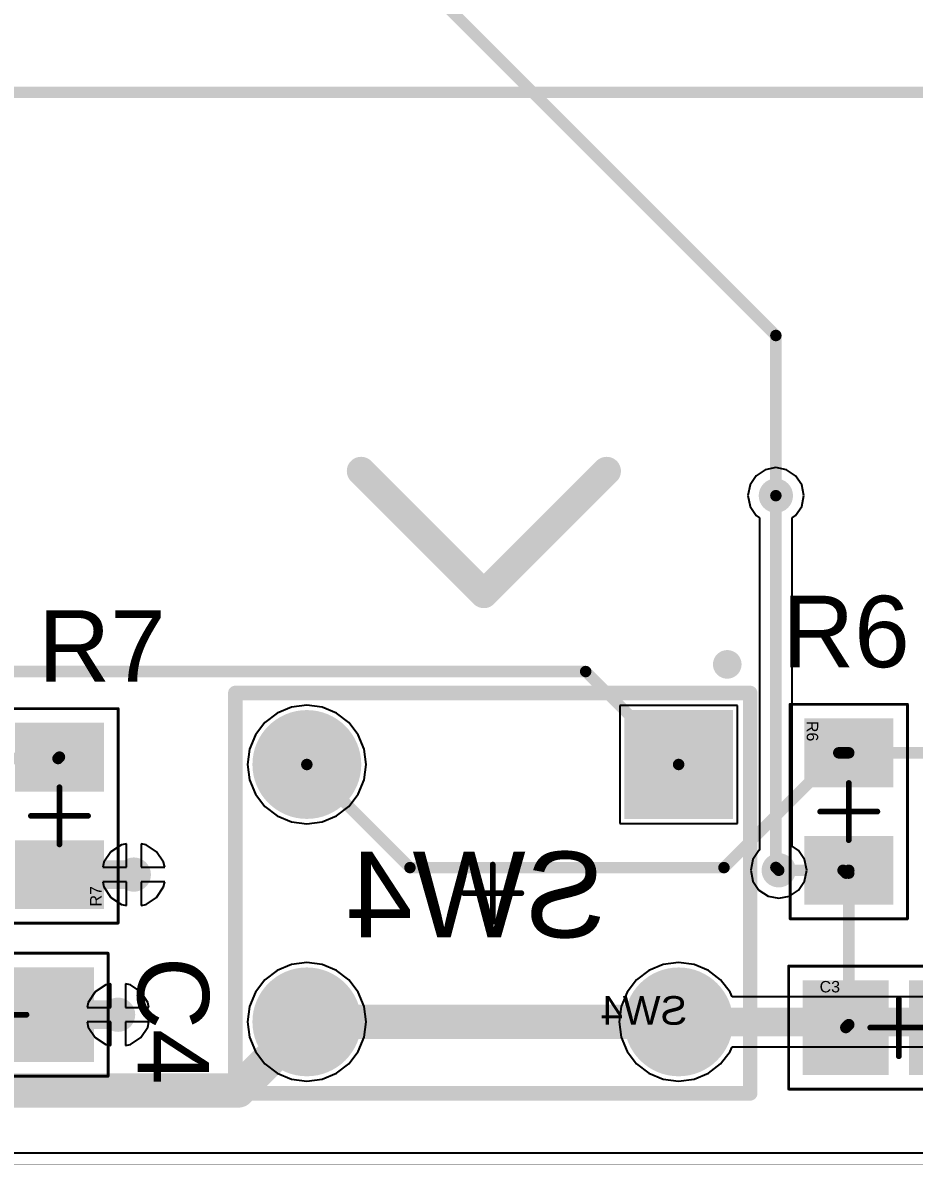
# Model space of a CAD drawing. Header units: inches. Extents: x 0 to 7.57, y 0 to 3.51.
# Drawn here: x 2.432 to 3.046, y 0.01 to 0.796 of the extents above; entities that cross this region are included whole.
import ezdxf

# ---------------------------------------------------------------- set-up
doc = ezdxf.new("R2010")
doc.units = ezdxf.units.IN
doc.header["$MEASUREMENT"] = 0
for name, color, linetype in [('Bottom Courtyard', 56, 'Continuous'), ('Bottom Overlay', 54, 'Continuous'), ('Bottom Solder', 6, 'Continuous'), ('Keep-Out Layer', 6, 'Continuous'), ('L1', 1, 'Continuous'), ('L2', 5, 'Continuous'), ('Multi-Layer', 9, 'Continuous'), ('Pad Holes', 156, 'Continuous'), ('Top Courtyard', 56, 'Continuous'), ('Top Overlay', 2, 'Continuous'), ('Top Paste', 8, 'Continuous'), ('Top Solder', 216, 'Continuous'), ('Via Holes', 16, 'Continuous')]:
    doc.layers.add(name, color=color, linetype=linetype)
doc.styles.add('Arial', font='', dxfattribs={"height": 0.2})
doc.styles.get('Arial').set_extended_font_data('Arial')

# ---------------------------------------------------------------- blocks, each defined once
blk = doc.blocks.new('RES_SM0805_YAGEORC_N_8')
at = {"layer": 'L1'}
for points in [[(-0.06012, -0.02657), (-0.06012, 0.02657), (-0.02075, 0.02657), (-0.02075, -0.02657)], [(0.02075, -0.02657), (0.02075, 0.02657), (0.06012, 0.02657), (0.06012, -0.02657)]]:
    blk.add_hatch(color=1, dxfattribs=at).paths.add_polyline_path(points)
at = {"layer": 'Top Paste'}
for points in [[(-0.06012, -0.02657), (-0.06012, 0.02657), (-0.02075, 0.02657), (-0.02075, -0.02657)], [(0.02075, -0.02657), (0.02075, 0.02657), (0.06012, 0.02657), (0.06012, -0.02657)]]:
    blk.add_hatch(color=8, dxfattribs=at).paths.add_polyline_path(points)
at = {"layer": 'Top Solder'}
for points in [[(-0.06412, -0.03057), (-0.06412, 0.03057), (-0.01675, 0.03057), (-0.01675, -0.03057)], [(0.01675, -0.03057), (0.01675, 0.03057), (0.06412, 0.03057), (0.06412, -0.03057)]]:
    blk.add_hatch(color=216, dxfattribs=at).paths.add_polyline_path(points)
at = {"layer": 'Top Courtyard'}
for points in [[(-0.07382, -0.04035, 0.00197, 0.00197, 0), (-0.07382, 0.04035, 0.00197, 0.00197, 0)], [(0.07382, 0.04035, 0.00197, 0.00197, 0), (-0.07382, 0.04035, 0.00197, 0.00197, 0)], [(0.07382, -0.04035, 0.00197, 0.00197, 0), (0.07382, 0.04035, 0.00197, 0.00197, 0)], [(0, -0.01969, 0.00394, 0.00394, 0), (0, 0.01969, 0.00394, 0.00394, 0)], [(0.01969, 0, 0.00394, 0.00394, 0), (-0.01969, 0, 0.00394, 0.00394, 0)], [(0.07382, -0.04035, 0.00197, 0.00197, 0), (-0.07382, -0.04035, 0.00197, 0.00197, 0)]]:
    blk.add_lwpolyline(points, format="xyseb", dxfattribs=at)
for points in [[(-0.07431, 0.04035, 0.000984, 0.000984, 1), (-0.07333, 0.04035, 0.000984, 0.000984, 1)], [(-0.07431, 0.04035, 0.000984, 0.000984, 1), (-0.07333, 0.04035, 0.000984, 0.000984, 1)], [(0.07333, 0.04035, 0.000984, 0.000984, 1), (0.07431, 0.04035, 0.000984, 0.000984, 1)], [(0.07333, 0.04035, 0.000984, 0.000984, 1), (0.07431, 0.04035, 0.000984, 0.000984, 1)], [(-0.00098, 0.01969, 0.00197, 0.00197, 1), (0.00098, 0.01969, 0.00197, 0.00197, 1)], [(-0.02067, 0, 0.00197, 0.00197, 1), (-0.0187, 0, 0.00197, 0.00197, 1)], [(0.0187, 0, 0.00197, 0.00197, 1), (0.02067, 0, 0.00197, 0.00197, 1)], [(-0.00098, -0.01969, 0.00197, 0.00197, 1), (0.00098, -0.01969, 0.00197, 0.00197, 1)], [(-0.07431, -0.04035, 0.000984, 0.000984, 1), (-0.07333, -0.04035, 0.000984, 0.000984, 1)], [(-0.07431, -0.04035, 0.000984, 0.000984, 1), (-0.07333, -0.04035, 0.000984, 0.000984, 1)], [(0.07333, -0.04035, 0.000984, 0.000984, 1), (0.07431, -0.04035, 0.000984, 0.000984, 1)], [(0.07333, -0.04035, 0.000984, 0.000984, 1), (0.07431, -0.04035, 0.000984, 0.000984, 1)]]:
    blk.add_lwpolyline(points, format="xyseb", close=True, dxfattribs=at)
at = {"layer": 'Top Overlay'}
for points in [[(-0.07382, -0.04035, 0.00197, 0.00197, 0), (-0.07382, 0.04035, 0.00197, 0.00197, 0)], [(0.07382, 0.04035, 0.00197, 0.00197, 0), (-0.07382, 0.04035, 0.00197, 0.00197, 0)], [(0.07382, -0.04035, 0.00197, 0.00197, 0), (0.07382, 0.04035, 0.00197, 0.00197, 0)], [(0.07382, -0.04035, 0.00197, 0.00197, 0), (-0.07382, -0.04035, 0.00197, 0.00197, 0)]]:
    blk.add_lwpolyline(points, format="xyseb", dxfattribs=at)
for points in [[(-0.07431, 0.04035, 0.000984, 0.000984, 1), (-0.07333, 0.04035, 0.000984, 0.000984, 1)], [(-0.07431, 0.04035, 0.000984, 0.000984, 1), (-0.07333, 0.04035, 0.000984, 0.000984, 1)], [(0.07333, 0.04035, 0.000984, 0.000984, 1), (0.07431, 0.04035, 0.000984, 0.000984, 1)], [(0.07333, 0.04035, 0.000984, 0.000984, 1), (0.07431, 0.04035, 0.000984, 0.000984, 1)], [(-0.07431, -0.04035, 0.000984, 0.000984, 1), (-0.07333, -0.04035, 0.000984, 0.000984, 1)], [(-0.07431, -0.04035, 0.000984, 0.000984, 1), (-0.07333, -0.04035, 0.000984, 0.000984, 1)], [(0.07333, -0.04035, 0.000984, 0.000984, 1), (0.07431, -0.04035, 0.000984, 0.000984, 1)], [(0.07333, -0.04035, 0.000984, 0.000984, 1), (0.07431, -0.04035, 0.000984, 0.000984, 1)]]:
    blk.add_lwpolyline(points, format="xyseb", close=True, dxfattribs=at)
at = {"layer": 'Top Courtyard', "style": 'Arial'}
blk.add_text('R6', height=0.007874, dxfattribs=at).set_placement((-0.0624, -0.02894))
blk = doc.blocks.new('TC_1102_B_A_B_B_17')
at = {"layer": 'Bottom Solder'}
h = blk.add_hatch(color=6, dxfattribs=at)
edge = h.paths.add_edge_path()
edge.add_arc((-0.12795, 0.08858), 0.03746, 0, 360)
h = blk.add_hatch(color=6, dxfattribs=at)
edge = h.paths.add_edge_path()
edge.add_arc((0.12795, 0.08858), 0.03746, 0, 360)
blk.add_hatch(color=6, dxfattribs=at).paths.add_polyline_path([(-0.16542, -0.05112), (-0.09049, -0.05112), (-0.09049, -0.12605), (-0.16542, -0.12605)])
h = blk.add_hatch(color=6, dxfattribs=at)
edge = h.paths.add_edge_path()
edge.add_arc((0.12795, -0.08858), 0.03746, 0, 360)
at = {"layer": 'L1'}
h = blk.add_hatch(color=1, dxfattribs=at)
edge = h.paths.add_edge_path()
edge.add_arc((-0.12795, 0.08858), 0.03346, 0, 360)
h = blk.add_hatch(color=1, dxfattribs=at)
edge = h.paths.add_edge_path()
edge.add_arc((0.12795, 0.08858), 0.03346, 0, 360)
blk.add_hatch(color=1, dxfattribs=at).paths.add_polyline_path([(-0.16142, -0.05512), (-0.09449, -0.05512), (-0.09449, -0.12205), (-0.16142, -0.12205)])
h = blk.add_hatch(color=1, dxfattribs=at)
edge = h.paths.add_edge_path()
edge.add_arc((0.12795, -0.08858), 0.03346, 0, 360)
at = {"layer": 'L2'}
h = blk.add_hatch(color=5, dxfattribs=at)
edge = h.paths.add_edge_path()
edge.add_arc((-0.12795, 0.08858), 0.03346, 0, 360)
h = blk.add_hatch(color=5, dxfattribs=at)
edge = h.paths.add_edge_path()
edge.add_arc((0.12795, 0.08858), 0.03346, 0, 360)
blk.add_hatch(color=5, dxfattribs=at).paths.add_polyline_path([(-0.16142, -0.05512), (-0.09449, -0.05512), (-0.09449, -0.12205), (-0.16142, -0.12205)])
h = blk.add_hatch(color=5, dxfattribs=at)
edge = h.paths.add_edge_path()
edge.add_arc((0.12795, -0.08858), 0.03346, 0, 360)
at = {"layer": 'Multi-Layer'}
h = blk.add_hatch(color=9, dxfattribs=at)
edge = h.paths.add_edge_path()
edge.add_arc((-0.12795, 0.08858), 0.03346, 0, 360)
h = blk.add_hatch(color=9, dxfattribs=at)
edge = h.paths.add_edge_path()
edge.add_arc((0.12795, 0.08858), 0.03346, 0, 360)
blk.add_hatch(color=9, dxfattribs=at).paths.add_polyline_path([(-0.16142, -0.05512), (-0.09449, -0.05512), (-0.09449, -0.12205), (-0.16142, -0.12205)])
h = blk.add_hatch(color=9, dxfattribs=at)
edge = h.paths.add_edge_path()
edge.add_arc((0.12795, -0.08858), 0.03346, 0, 360)
at = {"layer": 'Pad Holes'}
h = blk.add_hatch(color=7, dxfattribs=at)
edge = h.paths.add_edge_path()
edge.add_arc((-0.12795, 0.08858), 0.01969, 0, 360)
h = blk.add_hatch(color=7, dxfattribs=at)
edge = h.paths.add_edge_path()
edge.add_arc((0.12795, 0.08858), 0.01969, 0, 360)
h = blk.add_hatch(color=7, dxfattribs=at)
edge = h.paths.add_edge_path()
edge.add_arc((-0.12795, -0.08858), 0.01969, 0, 360)
h = blk.add_hatch(color=7, dxfattribs=at)
edge = h.paths.add_edge_path()
edge.add_arc((0.12795, -0.08858), 0.01969, 0, 360)
at = {"layer": 'Top Solder'}
h = blk.add_hatch(color=216, dxfattribs=at)
edge = h.paths.add_edge_path()
edge.add_arc((-0.12795, 0.08858), 0.03746, 0, 360)
h = blk.add_hatch(color=216, dxfattribs=at)
edge = h.paths.add_edge_path()
edge.add_arc((0.12795, 0.08858), 0.03746, 0, 360)
blk.add_hatch(color=216, dxfattribs=at).paths.add_polyline_path([(-0.16542, -0.05112), (-0.09049, -0.05112), (-0.09049, -0.12605), (-0.16542, -0.12605)])
h = blk.add_hatch(color=216, dxfattribs=at)
edge = h.paths.add_edge_path()
edge.add_arc((0.12795, -0.08858), 0.03746, 0, 360)
at = {"layer": 'Bottom Courtyard'}
for points in [[(-0.17717, 0.1378, 0.01, 0.01, 0), (-0.17717, -0.1378, 0.01, 0.01, 0)], [(0.17717, 0.1378, 0.01, 0.01, 0), (-0.17717, 0.1378, 0.01, 0.01, 0)], [(0.17717, 0.1378, 0.01, 0.01, 0), (0.17717, -0.1378, 0.01, 0.01, 0)], [(0, 0.01969, 0.00394, 0.00394, 0), (0, -0.01969, 0.00394, 0.00394, 0)], [(0.01969, 0, 0.00394, 0.00394, 0), (-0.01969, 0, 0.00394, 0.00394, 0)], [(0.17717, -0.1378, 0.01, 0.01, 0), (-0.17717, -0.1378, 0.01, 0.01, 0)]]:
    blk.add_lwpolyline(points, format="xyseb", dxfattribs=at)
for points in [[(-0.17967, 0.1378, 0.005, 0.005, 1), (-0.17467, 0.1378, 0.005, 0.005, 1)], [(-0.17967, 0.1378, 0.005, 0.005, 1), (-0.17467, 0.1378, 0.005, 0.005, 1)], [(0.17467, 0.1378, 0.005, 0.005, 1), (0.17967, 0.1378, 0.005, 0.005, 1)], [(0.17467, 0.1378, 0.005, 0.005, 1), (0.17967, 0.1378, 0.005, 0.005, 1)], [(-0.00098, 0.01969, 0.00197, 0.00197, 1), (0.00098, 0.01969, 0.00197, 0.00197, 1)], [(-0.02067, 0, 0.00197, 0.00197, 1), (-0.0187, 0, 0.00197, 0.00197, 1)], [(0.0187, 0, 0.00197, 0.00197, 1), (0.02067, 0, 0.00197, 0.00197, 1)], [(-0.00098, -0.01969, 0.00197, 0.00197, 1), (0.00098, -0.01969, 0.00197, 0.00197, 1)], [(-0.17967, -0.1378, 0.005, 0.005, 1), (-0.17467, -0.1378, 0.005, 0.005, 1)], [(-0.17967, -0.1378, 0.005, 0.005, 1), (-0.17467, -0.1378, 0.005, 0.005, 1)], [(0.17467, -0.1378, 0.005, 0.005, 1), (0.17967, -0.1378, 0.005, 0.005, 1)], [(0.17467, -0.1378, 0.005, 0.005, 1), (0.17967, -0.1378, 0.005, 0.005, 1)]]:
    blk.add_lwpolyline(points, format="xyseb", close=True, dxfattribs=at)
at = {"layer": 'Bottom Overlay'}
for points in [[(0.17717, 0.1378, 0.01, 0.01, 0), (-0.17717, 0.1378, 0.01, 0.01, 0)], [(-0.17717, 0.1378, 0.01, 0.01, 0), (-0.17717, -0.1378, 0.01, 0.01, 0)], [(0.17717, 0.1378, 0.01, 0.01, 0), (0.17717, -0.1378, 0.01, 0.01, 0)], [(0.17717, -0.1378, 0.01, 0.01, 0), (-0.17717, -0.1378, 0.01, 0.01, 0)]]:
    blk.add_lwpolyline(points, format="xyseb", dxfattribs=at)
for points in [[(-0.17967, 0.1378, 0.005, 0.005, 1), (-0.17467, 0.1378, 0.005, 0.005, 1)], [(-0.17967, 0.1378, 0.005, 0.005, 1), (-0.17467, 0.1378, 0.005, 0.005, 1)], [(0.17467, 0.1378, 0.005, 0.005, 1), (0.17967, 0.1378, 0.005, 0.005, 1)], [(0.17467, 0.1378, 0.005, 0.005, 1), (0.17967, 0.1378, 0.005, 0.005, 1)], [(-0.17967, -0.1378, 0.005, 0.005, 1), (-0.17467, -0.1378, 0.005, 0.005, 1)], [(-0.17967, -0.1378, 0.005, 0.005, 1), (-0.17467, -0.1378, 0.005, 0.005, 1)], [(0.17467, -0.1378, 0.005, 0.005, 1), (0.17967, -0.1378, 0.005, 0.005, 1)], [(0.17467, -0.1378, 0.005, 0.005, 1), (0.17967, -0.1378, 0.005, 0.005, 1)], [(-0.1565, -0.15748, 0.00984, 0.00984, 1), (-0.16634, -0.15748, 0.00984, 0.00984, 1)], [(-0.1688, -0.15748, 0.00492, 0.00492, 1), (-0.16388, -0.15748, 0.00492, 0.00492, 1)], [(-0.15896, -0.15748, 0.00492, 0.00492, 1), (-0.15404, -0.15748, 0.00492, 0.00492, 1)]]:
    blk.add_lwpolyline(points, format="xyseb", close=True, dxfattribs=at)
at = {"layer": 'Bottom Courtyard', "style": 'Arial', "text_generation_flag": 2}
blk.add_text('SW4', height=0.019685, rotation=180, dxfattribs=at).set_placement((-0.13386, 0.09055))
blk = doc.blocks.new('RES_SM0805_YAGEORC_N_35')
at = {"layer": 'L1'}
for points in [[(-0.06012, -0.02657), (-0.06012, 0.02657), (-0.02075, 0.02657), (-0.02075, -0.02657)], [(0.02075, -0.02657), (0.02075, 0.02657), (0.06012, 0.02657), (0.06012, -0.02657)]]:
    blk.add_hatch(color=1, dxfattribs=at).paths.add_polyline_path(points)
at = {"layer": 'Top Paste'}
for points in [[(-0.06012, -0.02657), (-0.06012, 0.02657), (-0.02075, 0.02657), (-0.02075, -0.02657)], [(0.02075, -0.02657), (0.02075, 0.02657), (0.06012, 0.02657), (0.06012, -0.02657)]]:
    blk.add_hatch(color=8, dxfattribs=at).paths.add_polyline_path(points)
at = {"layer": 'Top Solder'}
for points in [[(-0.06412, -0.03057), (-0.06412, 0.03057), (-0.01675, 0.03057), (-0.01675, -0.03057)], [(0.01675, -0.03057), (0.01675, 0.03057), (0.06412, 0.03057), (0.06412, -0.03057)]]:
    blk.add_hatch(color=216, dxfattribs=at).paths.add_polyline_path(points)
at = {"layer": 'Top Courtyard'}
for points in [[(-0.07382, 0.04035, 0.00197, 0.00197, 0), (-0.07382, -0.04035, 0.00197, 0.00197, 0)], [(-0.07382, 0.04035, 0.00197, 0.00197, 0), (0.07382, 0.04035, 0.00197, 0.00197, 0)], [(0.07382, 0.04035, 0.00197, 0.00197, 0), (0.07382, -0.04035, 0.00197, 0.00197, 0)], [(0, 0.01969, 0.00394, 0.00394, 0), (0, -0.01969, 0.00394, 0.00394, 0)], [(-0.01969, 0, 0.00394, 0.00394, 0), (0.01969, 0, 0.00394, 0.00394, 0)], [(-0.07382, -0.04035, 0.00197, 0.00197, 0), (0.07382, -0.04035, 0.00197, 0.00197, 0)]]:
    blk.add_lwpolyline(points, format="xyseb", dxfattribs=at)
for points in [[(-0.07431, 0.04035, 0.000984, 0.000984, 1), (-0.07333, 0.04035, 0.000984, 0.000984, 1)], [(-0.07431, 0.04035, 0.000984, 0.000984, 1), (-0.07333, 0.04035, 0.000984, 0.000984, 1)], [(0.07333, 0.04035, 0.000984, 0.000984, 1), (0.07431, 0.04035, 0.000984, 0.000984, 1)], [(0.07333, 0.04035, 0.000984, 0.000984, 1), (0.07431, 0.04035, 0.000984, 0.000984, 1)], [(-0.00098, 0.01969, 0.00197, 0.00197, 1), (0.00098, 0.01969, 0.00197, 0.00197, 1)], [(-0.02067, 0, 0.00197, 0.00197, 1), (-0.0187, 0, 0.00197, 0.00197, 1)], [(0.0187, 0, 0.00197, 0.00197, 1), (0.02067, 0, 0.00197, 0.00197, 1)], [(-0.00098, -0.01969, 0.00197, 0.00197, 1), (0.00098, -0.01969, 0.00197, 0.00197, 1)], [(-0.07431, -0.04035, 0.000984, 0.000984, 1), (-0.07333, -0.04035, 0.000984, 0.000984, 1)], [(-0.07431, -0.04035, 0.000984, 0.000984, 1), (-0.07333, -0.04035, 0.000984, 0.000984, 1)], [(0.07333, -0.04035, 0.000984, 0.000984, 1), (0.07431, -0.04035, 0.000984, 0.000984, 1)], [(0.07333, -0.04035, 0.000984, 0.000984, 1), (0.07431, -0.04035, 0.000984, 0.000984, 1)]]:
    blk.add_lwpolyline(points, format="xyseb", close=True, dxfattribs=at)
at = {"layer": 'Top Overlay'}
for points in [[(-0.07382, 0.04035, 0.00197, 0.00197, 0), (-0.07382, -0.04035, 0.00197, 0.00197, 0)], [(-0.07382, 0.04035, 0.00197, 0.00197, 0), (0.07382, 0.04035, 0.00197, 0.00197, 0)], [(0.07382, 0.04035, 0.00197, 0.00197, 0), (0.07382, -0.04035, 0.00197, 0.00197, 0)], [(-0.07382, -0.04035, 0.00197, 0.00197, 0), (0.07382, -0.04035, 0.00197, 0.00197, 0)]]:
    blk.add_lwpolyline(points, format="xyseb", dxfattribs=at)
for points in [[(-0.07431, 0.04035, 0.000984, 0.000984, 1), (-0.07333, 0.04035, 0.000984, 0.000984, 1)], [(-0.07431, 0.04035, 0.000984, 0.000984, 1), (-0.07333, 0.04035, 0.000984, 0.000984, 1)], [(0.07333, 0.04035, 0.000984, 0.000984, 1), (0.07431, 0.04035, 0.000984, 0.000984, 1)], [(0.07333, 0.04035, 0.000984, 0.000984, 1), (0.07431, 0.04035, 0.000984, 0.000984, 1)], [(-0.07431, -0.04035, 0.000984, 0.000984, 1), (-0.07333, -0.04035, 0.000984, 0.000984, 1)], [(-0.07431, -0.04035, 0.000984, 0.000984, 1), (-0.07333, -0.04035, 0.000984, 0.000984, 1)], [(0.07333, -0.04035, 0.000984, 0.000984, 1), (0.07431, -0.04035, 0.000984, 0.000984, 1)], [(0.07333, -0.04035, 0.000984, 0.000984, 1), (0.07431, -0.04035, 0.000984, 0.000984, 1)]]:
    blk.add_lwpolyline(points, format="xyseb", close=True, dxfattribs=at)
at = {"layer": 'Top Courtyard', "style": 'Arial'}
blk.add_text('R7', height=0.007874, dxfattribs=at).set_placement((-0.0624, -0.02894))
blk = doc.blocks.new('FMC_160LCD_V2_B_46')
at = {"layer": 'Bottom Courtyard'}
blk.add_lwpolyline([(1.29921, 0.90551, 0.00787, 0.00787, 0), (-1.29921, 0.90551, 0.00787, 0.00787, 0)], format="xyseb", dxfattribs=at)
blk = doc.blocks.new('CAP_SM0805_YAGEOCC2_N_69')
at = {"layer": 'L1'}
for points in [[(-0.06209, -0.02854), (-0.06209, 0.02854), (-0.01091, 0.02854), (-0.01091, -0.02854)], [(0.01091, -0.02854), (0.01091, 0.02854), (0.06209, 0.02854), (0.06209, -0.02854)]]:
    blk.add_hatch(color=1, dxfattribs=at).paths.add_polyline_path(points)
at = {"layer": 'Top Paste'}
for points in [[(-0.06209, -0.02854), (-0.06209, 0.02854), (-0.01091, 0.02854), (-0.01091, -0.02854)], [(0.01091, -0.02854), (0.01091, 0.02854), (0.06209, 0.02854), (0.06209, -0.02854)]]:
    blk.add_hatch(color=8, dxfattribs=at).paths.add_polyline_path(points)
at = {"layer": 'Top Solder'}
for points in [[(-0.06609, -0.03254), (-0.06609, 0.03254), (-0.00691, 0.03254), (-0.00691, -0.03254)], [(0.00691, -0.03254), (0.00691, 0.03254), (0.06609, 0.03254), (0.06609, -0.03254)]]:
    blk.add_hatch(color=216, dxfattribs=at).paths.add_polyline_path(points)
at = {"layer": 'Top Courtyard'}
for points in [[(-0.07579, 0.04232, 0.00197, 0.00197, 0), (0.07579, 0.04232, 0.00197, 0.00197, 0)], [(-0.07579, -0.04232, 0.00197, 0.00197, 0), (-0.07579, 0.04232, 0.00197, 0.00197, 0)], [(0.07579, -0.04232, 0.00197, 0.00197, 0), (0.07579, 0.04232, 0.00197, 0.00197, 0)], [(0, -0.01969, 0.00394, 0.00394, 0), (0, 0.01969, 0.00394, 0.00394, 0)], [(-0.01969, 0, 0.00394, 0.00394, 0), (0.01969, 0, 0.00394, 0.00394, 0)], [(-0.07579, -0.04232, 0.00197, 0.00197, 0), (0.07579, -0.04232, 0.00197, 0.00197, 0)]]:
    blk.add_lwpolyline(points, format="xyseb", dxfattribs=at)
for points in [[(-0.07628, 0.04232, 0.000984, 0.000984, 1), (-0.0753, 0.04232, 0.000984, 0.000984, 1)], [(-0.07628, 0.04232, 0.000984, 0.000984, 1), (-0.0753, 0.04232, 0.000984, 0.000984, 1)], [(0.0753, 0.04232, 0.000984, 0.000984, 1), (0.07628, 0.04232, 0.000984, 0.000984, 1)], [(0.0753, 0.04232, 0.000984, 0.000984, 1), (0.07628, 0.04232, 0.000984, 0.000984, 1)], [(-0.00098, 0.01969, 0.00197, 0.00197, 1), (0.00098, 0.01969, 0.00197, 0.00197, 1)], [(-0.02067, 0, 0.00197, 0.00197, 1), (-0.0187, 0, 0.00197, 0.00197, 1)], [(0.0187, 0, 0.00197, 0.00197, 1), (0.02067, 0, 0.00197, 0.00197, 1)], [(-0.00098, -0.01969, 0.00197, 0.00197, 1), (0.00098, -0.01969, 0.00197, 0.00197, 1)], [(-0.07628, -0.04232, 0.000984, 0.000984, 1), (-0.0753, -0.04232, 0.000984, 0.000984, 1)], [(-0.07628, -0.04232, 0.000984, 0.000984, 1), (-0.0753, -0.04232, 0.000984, 0.000984, 1)], [(0.0753, -0.04232, 0.000984, 0.000984, 1), (0.07628, -0.04232, 0.000984, 0.000984, 1)], [(0.0753, -0.04232, 0.000984, 0.000984, 1), (0.07628, -0.04232, 0.000984, 0.000984, 1)]]:
    blk.add_lwpolyline(points, format="xyseb", close=True, dxfattribs=at)
at = {"layer": 'Top Overlay'}
for points in [[(-0.07579, -0.04232, 0.00197, 0.00197, 0), (-0.07579, 0.04232, 0.00197, 0.00197, 0)], [(-0.07579, 0.04232, 0.00197, 0.00197, 0), (0.07579, 0.04232, 0.00197, 0.00197, 0)], [(0.07579, -0.04232, 0.00197, 0.00197, 0), (0.07579, 0.04232, 0.00197, 0.00197, 0)], [(-0.07579, -0.04232, 0.00197, 0.00197, 0), (0.07579, -0.04232, 0.00197, 0.00197, 0)]]:
    blk.add_lwpolyline(points, format="xyseb", dxfattribs=at)
for points in [[(-0.07628, 0.04232, 0.000984, 0.000984, 1), (-0.0753, 0.04232, 0.000984, 0.000984, 1)], [(-0.07628, 0.04232, 0.000984, 0.000984, 1), (-0.0753, 0.04232, 0.000984, 0.000984, 1)], [(0.0753, 0.04232, 0.000984, 0.000984, 1), (0.07628, 0.04232, 0.000984, 0.000984, 1)], [(0.0753, 0.04232, 0.000984, 0.000984, 1), (0.07628, 0.04232, 0.000984, 0.000984, 1)], [(-0.07628, -0.04232, 0.000984, 0.000984, 1), (-0.0753, -0.04232, 0.000984, 0.000984, 1)], [(-0.07628, -0.04232, 0.000984, 0.000984, 1), (-0.0753, -0.04232, 0.000984, 0.000984, 1)], [(0.0753, -0.04232, 0.000984, 0.000984, 1), (0.07628, -0.04232, 0.000984, 0.000984, 1)], [(0.0753, -0.04232, 0.000984, 0.000984, 1), (0.07628, -0.04232, 0.000984, 0.000984, 1)]]:
    blk.add_lwpolyline(points, format="xyseb", close=True, dxfattribs=at)
at = {"layer": 'Top Courtyard', "style": 'Arial'}
blk.add_text('C4', height=0.007874, dxfattribs=at).set_placement((-0.05453, 0.02421))
blk = doc.blocks.new('CAP_SM0805_YAGEOCC2_N_70')
at = {"layer": 'L1'}
for points in [[(-0.06209, -0.02854), (-0.06209, 0.02854), (-0.01091, 0.02854), (-0.01091, -0.02854)], [(0.01091, -0.02854), (0.01091, 0.02854), (0.06209, 0.02854), (0.06209, -0.02854)]]:
    blk.add_hatch(color=1, dxfattribs=at).paths.add_polyline_path(points)
at = {"layer": 'Top Paste'}
for points in [[(-0.06209, -0.02854), (-0.06209, 0.02854), (-0.01091, 0.02854), (-0.01091, -0.02854)], [(0.01091, -0.02854), (0.01091, 0.02854), (0.06209, 0.02854), (0.06209, -0.02854)]]:
    blk.add_hatch(color=8, dxfattribs=at).paths.add_polyline_path(points)
at = {"layer": 'Top Solder'}
for points in [[(-0.06609, -0.03254), (-0.06609, 0.03254), (-0.00691, 0.03254), (-0.00691, -0.03254)], [(0.00691, -0.03254), (0.00691, 0.03254), (0.06609, 0.03254), (0.06609, -0.03254)]]:
    blk.add_hatch(color=216, dxfattribs=at).paths.add_polyline_path(points)
at = {"layer": 'Top Courtyard'}
for points in [[(-0.07579, 0.04232, 0.00197, 0.00197, 0), (0.07579, 0.04232, 0.00197, 0.00197, 0)], [(-0.07579, -0.04232, 0.00197, 0.00197, 0), (-0.07579, 0.04232, 0.00197, 0.00197, 0)], [(0.07579, -0.04232, 0.00197, 0.00197, 0), (0.07579, 0.04232, 0.00197, 0.00197, 0)], [(0, -0.01969, 0.00394, 0.00394, 0), (0, 0.01969, 0.00394, 0.00394, 0)], [(-0.01969, 0, 0.00394, 0.00394, 0), (0.01969, 0, 0.00394, 0.00394, 0)], [(-0.07579, -0.04232, 0.00197, 0.00197, 0), (0.07579, -0.04232, 0.00197, 0.00197, 0)]]:
    blk.add_lwpolyline(points, format="xyseb", dxfattribs=at)
for points in [[(-0.07628, 0.04232, 0.000984, 0.000984, 1), (-0.0753, 0.04232, 0.000984, 0.000984, 1)], [(-0.07628, 0.04232, 0.000984, 0.000984, 1), (-0.0753, 0.04232, 0.000984, 0.000984, 1)], [(0.0753, 0.04232, 0.000984, 0.000984, 1), (0.07628, 0.04232, 0.000984, 0.000984, 1)], [(0.0753, 0.04232, 0.000984, 0.000984, 1), (0.07628, 0.04232, 0.000984, 0.000984, 1)], [(-0.00098, 0.01969, 0.00197, 0.00197, 1), (0.00098, 0.01969, 0.00197, 0.00197, 1)], [(-0.02067, 0, 0.00197, 0.00197, 1), (-0.0187, 0, 0.00197, 0.00197, 1)], [(0.0187, 0, 0.00197, 0.00197, 1), (0.02067, 0, 0.00197, 0.00197, 1)], [(-0.00098, -0.01969, 0.00197, 0.00197, 1), (0.00098, -0.01969, 0.00197, 0.00197, 1)], [(-0.07628, -0.04232, 0.000984, 0.000984, 1), (-0.0753, -0.04232, 0.000984, 0.000984, 1)], [(-0.07628, -0.04232, 0.000984, 0.000984, 1), (-0.0753, -0.04232, 0.000984, 0.000984, 1)], [(0.0753, -0.04232, 0.000984, 0.000984, 1), (0.07628, -0.04232, 0.000984, 0.000984, 1)], [(0.0753, -0.04232, 0.000984, 0.000984, 1), (0.07628, -0.04232, 0.000984, 0.000984, 1)]]:
    blk.add_lwpolyline(points, format="xyseb", close=True, dxfattribs=at)
at = {"layer": 'Top Overlay'}
for points in [[(-0.07579, -0.04232, 0.00197, 0.00197, 0), (-0.07579, 0.04232, 0.00197, 0.00197, 0)], [(-0.07579, 0.04232, 0.00197, 0.00197, 0), (0.07579, 0.04232, 0.00197, 0.00197, 0)], [(0.07579, -0.04232, 0.00197, 0.00197, 0), (0.07579, 0.04232, 0.00197, 0.00197, 0)], [(-0.07579, -0.04232, 0.00197, 0.00197, 0), (0.07579, -0.04232, 0.00197, 0.00197, 0)]]:
    blk.add_lwpolyline(points, format="xyseb", dxfattribs=at)
for points in [[(-0.07628, 0.04232, 0.000984, 0.000984, 1), (-0.0753, 0.04232, 0.000984, 0.000984, 1)], [(-0.07628, 0.04232, 0.000984, 0.000984, 1), (-0.0753, 0.04232, 0.000984, 0.000984, 1)], [(0.0753, 0.04232, 0.000984, 0.000984, 1), (0.07628, 0.04232, 0.000984, 0.000984, 1)], [(0.0753, 0.04232, 0.000984, 0.000984, 1), (0.07628, 0.04232, 0.000984, 0.000984, 1)], [(-0.07628, -0.04232, 0.000984, 0.000984, 1), (-0.0753, -0.04232, 0.000984, 0.000984, 1)], [(-0.07628, -0.04232, 0.000984, 0.000984, 1), (-0.0753, -0.04232, 0.000984, 0.000984, 1)], [(0.0753, -0.04232, 0.000984, 0.000984, 1), (0.07628, -0.04232, 0.000984, 0.000984, 1)], [(0.0753, -0.04232, 0.000984, 0.000984, 1), (0.07628, -0.04232, 0.000984, 0.000984, 1)]]:
    blk.add_lwpolyline(points, format="xyseb", close=True, dxfattribs=at)
at = {"layer": 'Top Courtyard', "style": 'Arial'}
blk.add_text('C3', height=0.007874, dxfattribs=at).set_placement((-0.05453, 0.02421))

msp = doc.modelspace()

# ---------------------------------------------------------------- hatches: boundary and pattern name
at = {"layer": 'Bottom Solder'}
h = msp.add_hatch(color=6, dxfattribs=at)
edge = h.paths.add_edge_path()
edge.add_arc((2.95079, 0.47047), 0.00991, 0, 360)
h = msp.add_hatch(color=6, dxfattribs=at)
edge = h.paths.add_edge_path()
edge.add_arc((2.95276, 0.2126), 0.00991, 0, 360)
h = msp.add_hatch(color=6, dxfattribs=at)
edge = h.paths.add_edge_path()
edge.add_arc((2.50886, 0.20965), 0.00991, 0, 360)
h = msp.add_hatch(color=6, dxfattribs=at)
edge = h.paths.add_edge_path()
edge.add_arc((2.49803, 0.11319), 0.00991, 0, 360)
at = {"layer": 'L1'}
h = msp.add_hatch(color=1, dxfattribs=at)
edge = h.paths.add_edge_path()
edge.add_arc((2.95079, 0.47047), 0.01181, 0, 360)
h = msp.add_hatch(color=1, dxfattribs=at)
edge = h.paths.add_edge_path()
edge.add_arc((2.50886, 0.20965), 0.01181, 0, 360)
h = msp.add_hatch(color=1, dxfattribs=at)
edge = h.paths.add_edge_path()
edge.add_arc((2.95276, 0.2126), 0.01181, 0, 360)
h = msp.add_hatch(color=1, dxfattribs=at)
edge = h.paths.add_edge_path()
edge.add_arc((2.49803, 0.11319), 0.01181, 0, 360)
at = {"layer": 'L2'}
h = msp.add_hatch(color=5, dxfattribs=at)
edge = h.paths.add_edge_path()
edge.add_arc((2.95079, 0.47047), 0.01181, 0, 360)
h = msp.add_hatch(color=5, dxfattribs=at)
edge = h.paths.add_edge_path()
edge.add_arc((2.50886, 0.20965), 0.01181, 0, 360)
h = msp.add_hatch(color=5, dxfattribs=at)
edge = h.paths.add_edge_path()
edge.add_arc((2.95276, 0.2126), 0.01181, 0, 360)
h = msp.add_hatch(color=5, dxfattribs=at)
edge = h.paths.add_edge_path()
edge.add_arc((2.49803, 0.11319), 0.01181, 0, 360)
at = {"layer": 'Top Solder'}
h = msp.add_hatch(color=216, dxfattribs=at)
edge = h.paths.add_edge_path()
edge.add_arc((2.95079, 0.47047), 0.00991, 0, 360)
h = msp.add_hatch(color=216, dxfattribs=at)
edge = h.paths.add_edge_path()
edge.add_arc((2.95276, 0.2126), 0.00991, 0, 360)
h = msp.add_hatch(color=216, dxfattribs=at)
edge = h.paths.add_edge_path()
edge.add_arc((2.50886, 0.20965), 0.00991, 0, 360)
h = msp.add_hatch(color=216, dxfattribs=at)
edge = h.paths.add_edge_path()
edge.add_arc((2.49803, 0.11319), 0.00991, 0, 360)
at = {"layer": 'Via Holes'}
h = msp.add_hatch(color=7, dxfattribs=at)
edge = h.paths.add_edge_path()
edge.add_arc((2.95079, 0.47047), 0.00591, 0, 360)
h = msp.add_hatch(color=7, dxfattribs=at)
edge = h.paths.add_edge_path()
edge.add_arc((2.50886, 0.20965), 0.00591, 0, 360)
h = msp.add_hatch(color=7, dxfattribs=at)
edge = h.paths.add_edge_path()
edge.add_arc((2.95276, 0.2126), 0.00591, 0, 360)
h = msp.add_hatch(color=7, dxfattribs=at)
edge = h.paths.add_edge_path()
edge.add_arc((2.49803, 0.11319), 0.00591, 0, 360)

# ---------------------------------------------------------------- linework, layer by layer
at = {"layer": 'Bottom Overlay'}
for points in [[(2.66531, 0.48737, 0.01969, 0.01969, 0), (2.74981, 0.40287, 0.01969, 0.01969, 0)], [(2.74981, 0.40287, 0.01969, 0.01969, 0), (2.83431, 0.48737, 0.01969, 0.01969, 0)]]:
    msp.add_lwpolyline(points, format="xyseb", dxfattribs=at)
for points in [[(2.66039, 0.48737, 0.00984, 0.00984, 1), (2.67023, 0.48737, 0.00984, 0.00984, 1)], [(2.82939, 0.48737, 0.00984, 0.00984, 1), (2.83923, 0.48737, 0.00984, 0.00984, 1)], [(2.74489, 0.40287, 0.00984, 0.00984, 1), (2.75473, 0.40287, 0.00984, 0.00984, 1)], [(2.74489, 0.40287, 0.00984, 0.00984, 1), (2.75473, 0.40287, 0.00984, 0.00984, 1)]]:
    msp.add_lwpolyline(points, format="xyseb", close=True, dxfattribs=at)
at = {"layer": 'Keep-Out Layer'}
msp.add_lwpolyline([(0.47835, 0.00984, 0.000394, 0.000394, 0), (3.31693, 0.00984, 0.000394, 0.000394, 0)], format="xyseb", dxfattribs=at)
at = {"layer": 'L1'}
for points in [[(2.6685, 0.863, 0.00787, 0.00787, 0), (2.95079, 0.58071, 0.00787, 0.00787, 0)], [(2.95079, 0.47047, 0.00787, 0.00787, 0), (2.95079, 0.58071, 0.00787, 0.00787, 0)], [(0.30217, 0.34941, 0.00787, 0.00787, 0), (2.81988, 0.34941, 0.00787, 0.00787, 0)], [(2.81988, 0.34941, 0.00787, 0.00787, 0), (2.88386, 0.28543, 0.00787, 0.00787, 0)], [(2.37106, 0.28953, 0.00787, 0.00787, 0), (2.45669, 0.28953, 0.00787, 0.00787, 0)], [(2.45669, 0.28953, 0.00787, 0.00787, 0), (2.45768, 0.29051, 0.00787, 0.00787, 0)], [(2.91507, 0.21444, 0.00787, 0.00787, 0), (2.99409, 0.29346, 0.00787, 0.00787, 0)], [(2.99409, 0.29346, 0.00787, 0.00787, 0), (3.00098, 0.29346, 0.00787, 0.00787, 0)], [(3.00098, 0.29346, 0.00787, 0.00787, 0), (3.10531, 0.29346, 0.00787, 0.00787, 0)], [(2.62795, 0.28543, 0.00787, 0.00787, 0), (2.69894, 0.21444, 0.00787, 0.00787, 0)], [(2.45768, 0.20965, 0.01969, 0.01969, 0), (2.50886, 0.20965, 0.01969, 0.01969, 0)], [(2.69894, 0.21444, 0.00787, 0.00787, 0), (2.91507, 0.21444, 0.00787, 0.00787, 0)], [(2.95276, 0.2126, 0.00787, 0.00787, 0), (2.99705, 0.2126, 0.00787, 0.00787, 0)], [(2.99705, 0.2126, 0.00787, 0.00787, 0), (2.99902, 0.21063, 0.00787, 0.00787, 0)], [(2.99902, 0.21063, 0.00787, 0.00787, 0), (3.00098, 0.2126, 0.00787, 0.00787, 0)], [(3.00098, 0.10638, 0.00787, 0.00787, 0), (3.00098, 0.21063, 0.00787, 0.00787, 0)], [(2.45185, 0.11319, 0.01969, 0.01969, 0), (2.49803, 0.11319, 0.01969, 0.01969, 0)], [(2.58071, 0.06102, 0.02362, 0.02362, 0), (2.62795, 0.10827, 0.02362, 0.02362, 0)], [(2.62795, 0.10827, 0.02362, 0.02362, 0), (2.88386, 0.10827, 0.02362, 0.02362, 0)], [(2.99894, 0.10433, 0.00787, 0.00787, 0), (3.00098, 0.10638, 0.00787, 0.00787, 0)], [(2.30118, 0.06102, 0.02362, 0.02362, 0), (2.58071, 0.06102, 0.02362, 0.02362, 0)]]:
    msp.add_lwpolyline(points, format="xyseb", dxfattribs=at)
for points in [[(2.94882, 0.58071, 0.00394, 0.00394, 1), (2.95276, 0.58071, 0.00394, 0.00394, 1)], [(2.94882, 0.58071, 0.00394, 0.00394, 1), (2.95276, 0.58071, 0.00394, 0.00394, 1)], [(2.94882, 0.47047, 0.00394, 0.00394, 1), (2.95276, 0.47047, 0.00394, 0.00394, 1)], [(2.81791, 0.34941, 0.00394, 0.00394, 1), (2.82185, 0.34941, 0.00394, 0.00394, 1)], [(2.81791, 0.34941, 0.00394, 0.00394, 1), (2.82185, 0.34941, 0.00394, 0.00394, 1)], [(2.45472, 0.28953, 0.00394, 0.00394, 1), (2.45866, 0.28953, 0.00394, 0.00394, 1)], [(2.45472, 0.28953, 0.00394, 0.00394, 1), (2.45866, 0.28953, 0.00394, 0.00394, 1)], [(2.45571, 0.29051, 0.00394, 0.00394, 1), (2.45965, 0.29051, 0.00394, 0.00394, 1)], [(2.99213, 0.29346, 0.00394, 0.00394, 1), (2.99606, 0.29346, 0.00394, 0.00394, 1)], [(2.99213, 0.29346, 0.00394, 0.00394, 1), (2.99606, 0.29346, 0.00394, 0.00394, 1)], [(2.99902, 0.29346, 0.00394, 0.00394, 1), (3.00295, 0.29346, 0.00394, 0.00394, 1)], [(2.99902, 0.29346, 0.00394, 0.00394, 1), (3.00295, 0.29346, 0.00394, 0.00394, 1)], [(2.62598, 0.28543, 0.00394, 0.00394, 1), (2.62992, 0.28543, 0.00394, 0.00394, 1)], [(2.88189, 0.28543, 0.00394, 0.00394, 1), (2.88583, 0.28543, 0.00394, 0.00394, 1)], [(2.45276, 0.20965, 0.00984, 0.00984, 1), (2.4626, 0.20965, 0.00984, 0.00984, 1)], [(2.50394, 0.20965, 0.00984, 0.00984, 1), (2.51378, 0.20965, 0.00984, 0.00984, 1)], [(2.69698, 0.21444, 0.00394, 0.00394, 1), (2.70091, 0.21444, 0.00394, 0.00394, 1)], [(2.69698, 0.21444, 0.00394, 0.00394, 1), (2.70091, 0.21444, 0.00394, 0.00394, 1)], [(2.9131, 0.21444, 0.00394, 0.00394, 1), (2.91704, 0.21444, 0.00394, 0.00394, 1)], [(2.9131, 0.21444, 0.00394, 0.00394, 1), (2.91704, 0.21444, 0.00394, 0.00394, 1)], [(2.95079, 0.2126, 0.00394, 0.00394, 1), (2.95472, 0.2126, 0.00394, 0.00394, 1)], [(2.99508, 0.2126, 0.00394, 0.00394, 1), (2.99902, 0.2126, 0.00394, 0.00394, 1)], [(2.99508, 0.2126, 0.00394, 0.00394, 1), (2.99902, 0.2126, 0.00394, 0.00394, 1)], [(2.99705, 0.21063, 0.00394, 0.00394, 1), (3.00098, 0.21063, 0.00394, 0.00394, 1)], [(2.99705, 0.21063, 0.00394, 0.00394, 1), (3.00098, 0.21063, 0.00394, 0.00394, 1)], [(2.99902, 0.2126, 0.00394, 0.00394, 1), (3.00295, 0.2126, 0.00394, 0.00394, 1)], [(2.99902, 0.21063, 0.00394, 0.00394, 1), (3.00295, 0.21063, 0.00394, 0.00394, 1)], [(2.44693, 0.11319, 0.00984, 0.00984, 1), (2.45677, 0.11319, 0.00984, 0.00984, 1)], [(2.49311, 0.11319, 0.00984, 0.00984, 1), (2.50295, 0.11319, 0.00984, 0.00984, 1)], [(2.62205, 0.10827, 0.01181, 0.01181, 1), (2.63386, 0.10827, 0.01181, 0.01181, 1)], [(2.62205, 0.10827, 0.01181, 0.01181, 1), (2.63386, 0.10827, 0.01181, 0.01181, 1)], [(2.87795, 0.10827, 0.01181, 0.01181, 1), (2.88976, 0.10827, 0.01181, 0.01181, 1)], [(2.99902, 0.10638, 0.00394, 0.00394, 1), (3.00295, 0.10638, 0.00394, 0.00394, 1)], [(2.99902, 0.10638, 0.00394, 0.00394, 1), (3.00295, 0.10638, 0.00394, 0.00394, 1)], [(2.99697, 0.10433, 0.00394, 0.00394, 1), (3.00091, 0.10433, 0.00394, 0.00394, 1)], [(2.5748, 0.06102, 0.01181, 0.01181, 1), (2.58661, 0.06102, 0.01181, 0.01181, 1)], [(2.5748, 0.06102, 0.01181, 0.01181, 1), (2.58661, 0.06102, 0.01181, 0.01181, 1)]]:
    msp.add_lwpolyline(points, format="xyseb", close=True, dxfattribs=at)
at = {"layer": 'L2'}
for p, q in [((2.94341, 0.48827), (2.93716, 0.4841)), ((2.95079, 0.48974), (2.94341, 0.48827)), ((2.95816, 0.48827), (2.95079, 0.48974)), ((2.96441, 0.4841), (2.95816, 0.48827)), ((2.93716, 0.4841), (2.93299, 0.47785)), ((2.96859, 0.47785), (2.96441, 0.4841)), ((2.93299, 0.47785), (2.93152, 0.47047)), ((2.97006, 0.47047), (2.96859, 0.47785)), ((2.93152, 0.47047), (2.93299, 0.4631)), ((2.96859, 0.4631), (2.97006, 0.47047)), ((2.93299, 0.4631), (2.93716, 0.45685)), ((2.93716, 0.45685), (2.93955, 0.45525)), ((2.96203, 0.45525), (2.96441, 0.45685)), ((2.96441, 0.45685), (2.96859, 0.4631)), ((2.93955, 0.45525), (2.93955, 0.2265)), ((2.96203, 0.22913), (2.96203, 0.45525)), ((2.61737, 0.32494), (2.6075, 0.32085)), ((2.62795, 0.32633), (2.61737, 0.32494)), ((2.63854, 0.32494), (2.62795, 0.32633)), ((2.6484, 0.32085), (2.63854, 0.32494)), ((2.92441, 0.32598), (2.84331, 0.32598)), ((2.84331, 0.32598), (2.84331, 0.24488)), ((2.92441, 0.24488), (2.92441, 0.32598)), ((2.6075, 0.32085), (2.59903, 0.31435)), ((2.65687, 0.31435), (2.6484, 0.32085)), ((2.59903, 0.31435), (2.59253, 0.30588)), ((2.66337, 0.30588), (2.65687, 0.31435)), ((2.59253, 0.30588), (2.58845, 0.29602)), ((2.66746, 0.29602), (2.66337, 0.30588)), ((2.58845, 0.29602), (2.58705, 0.28543)), ((2.66885, 0.28543), (2.66746, 0.29602)), ((2.58705, 0.28543), (2.58845, 0.27485)), ((2.66746, 0.27485), (2.66885, 0.28543)), ((2.58845, 0.27485), (2.59253, 0.26498)), ((2.66337, 0.26498), (2.66746, 0.27485)), ((2.59253, 0.26498), (2.59903, 0.25651)), ((2.65687, 0.25651), (2.66337, 0.26498)), ((2.59903, 0.25651), (2.6075, 0.25001)), ((2.6484, 0.25001), (2.65687, 0.25651)), ((2.6075, 0.25001), (2.61737, 0.24593)), ((2.61737, 0.24593), (2.62795, 0.24453)), ((2.62795, 0.24453), (2.63854, 0.24593)), ((2.63854, 0.24593), (2.6484, 0.25001)), ((2.84331, 0.24488), (2.92441, 0.24488)), ((2.50035, 0.23019), (2.49313, 0.22537)), ((2.50386, 0.23089), (2.50035, 0.23019)), ((2.50386, 0.21465), (2.50386, 0.23089)), ((2.51737, 0.23019), (2.51386, 0.23089)), ((2.51386, 0.23089), (2.51386, 0.21465)), ((2.52458, 0.22537), (2.51737, 0.23019)), ((2.96638, 0.22622), (2.96203, 0.22913)), ((2.49313, 0.22537), (2.48831, 0.21816)), ((2.5294, 0.21816), (2.52458, 0.22537)), ((2.93913, 0.22622), (2.93495, 0.21997)), ((2.93955, 0.2265), (2.93913, 0.22622)), ((2.97056, 0.21997), (2.96638, 0.22622)), ((2.48831, 0.21816), (2.48761, 0.21465)), ((2.48761, 0.21465), (2.50386, 0.21465)), ((2.51386, 0.21465), (2.5301, 0.21465)), ((2.5301, 0.21465), (2.5294, 0.21816)), ((2.93495, 0.21997), (2.93349, 0.2126)), ((2.93349, 0.2126), (2.93495, 0.20522)), ((2.97202, 0.2126), (2.97056, 0.21997)), ((2.97056, 0.20522), (2.97202, 0.2126)), ((2.50386, 0.20465), (2.48761, 0.20465)), ((2.48761, 0.20465), (2.48831, 0.20114)), ((2.50386, 0.1884), (2.50386, 0.20465)), ((2.5301, 0.20465), (2.51386, 0.20465)), ((2.51386, 0.20465), (2.51386, 0.1884)), ((2.5294, 0.20114), (2.5301, 0.20465)), ((2.93495, 0.20522), (2.93913, 0.19897)), ((2.96638, 0.19897), (2.97056, 0.20522)), ((2.48831, 0.20114), (2.49313, 0.19392)), ((2.52458, 0.19392), (2.5294, 0.20114)), ((2.93913, 0.19897), (2.94538, 0.1948)), ((2.96013, 0.1948), (2.96638, 0.19897)), ((2.49313, 0.19392), (2.50035, 0.1891)), ((2.50035, 0.1891), (2.50386, 0.1884)), ((2.51386, 0.1884), (2.51737, 0.1891)), ((2.51737, 0.1891), (2.52458, 0.19392)), ((2.94538, 0.1948), (2.95276, 0.19333)), ((2.95276, 0.19333), (2.96013, 0.1948)), ((2.6075, 0.14369), (2.59903, 0.13719)), ((2.61737, 0.14777), (2.6075, 0.14369)), ((2.62795, 0.14917), (2.61737, 0.14777)), ((2.63854, 0.14777), (2.62795, 0.14917)), ((2.6484, 0.14369), (2.63854, 0.14777)), ((2.65687, 0.13719), (2.6484, 0.14369)), ((2.86341, 0.14369), (2.85494, 0.13719)), ((2.87327, 0.14777), (2.86341, 0.14369)), ((2.88386, 0.14917), (2.87327, 0.14777)), ((2.89444, 0.14777), (2.88386, 0.14917)), ((2.90431, 0.14369), (2.89444, 0.14777)), ((2.91278, 0.13719), (2.90431, 0.14369)), ((2.48952, 0.13373), (2.48231, 0.12891)), ((2.49303, 0.13443), (2.48952, 0.13373)), ((2.49303, 0.11819), (2.49303, 0.13443)), ((2.50654, 0.13373), (2.50303, 0.13443)), ((2.50303, 0.13443), (2.50303, 0.11819)), ((2.51376, 0.12891), (2.50654, 0.13373)), ((2.59903, 0.13719), (2.59253, 0.12872)), ((2.66337, 0.12872), (2.65687, 0.13719)), ((2.85494, 0.13719), (2.84844, 0.12872)), ((2.91928, 0.12872), (2.91278, 0.13719)), ((2.48231, 0.12891), (2.47749, 0.1217)), ((2.51858, 0.1217), (2.51376, 0.12891)), ((2.59253, 0.12872), (2.58845, 0.11885)), ((2.66746, 0.11885), (2.66337, 0.12872)), ((2.84844, 0.12872), (2.84435, 0.11885)), ((2.9206, 0.12553), (2.91928, 0.12872)), ((2.47749, 0.1217), (2.47679, 0.11819)), ((2.47679, 0.11819), (2.49303, 0.11819)), ((2.50303, 0.11819), (2.51928, 0.11819)), ((2.51928, 0.11819), (2.51858, 0.1217)), ((2.58845, 0.11885), (2.58705, 0.10827)), ((2.66885, 0.10827), (2.66746, 0.11885)), ((2.84435, 0.11885), (2.84296, 0.10827)), ((3.24187, 0.12553), (2.9206, 0.12553)), ((2.49303, 0.10819), (2.47679, 0.10819)), ((2.47679, 0.10819), (2.47749, 0.10468)), ((2.47749, 0.10468), (2.48231, 0.09746)), ((2.49303, 0.09195), (2.49303, 0.10819)), ((2.51928, 0.10819), (2.50303, 0.10819)), ((2.50303, 0.10819), (2.50303, 0.09195)), ((2.51376, 0.09746), (2.51858, 0.10468)), ((2.51858, 0.10468), (2.51928, 0.10819)), ((2.58705, 0.10827), (2.58845, 0.09768)), ((2.66746, 0.09768), (2.66885, 0.10827)), ((2.84296, 0.10827), (2.84435, 0.09768)), ((2.48231, 0.09746), (2.48952, 0.09264)), ((2.50654, 0.09264), (2.51376, 0.09746)), ((2.58845, 0.09768), (2.59253, 0.08782)), ((2.66337, 0.08782), (2.66746, 0.09768)), ((2.84435, 0.09768), (2.84844, 0.08782)), ((2.48952, 0.09264), (2.49303, 0.09195)), ((2.50303, 0.09195), (2.50654, 0.09264)), ((2.59253, 0.08782), (2.59903, 0.07935)), ((2.65687, 0.07935), (2.66337, 0.08782)), ((2.84844, 0.08782), (2.85494, 0.07935)), ((2.91278, 0.07935), (2.91928, 0.08782)), ((2.91928, 0.08782), (2.9206, 0.09101)), ((2.9206, 0.09101), (3.24902, 0.09101)), ((2.59903, 0.07935), (2.6075, 0.07285)), ((2.6484, 0.07285), (2.65687, 0.07935)), ((2.85494, 0.07935), (2.86341, 0.07285)), ((2.90431, 0.07285), (2.91278, 0.07935)), ((2.6075, 0.07285), (2.61737, 0.06876)), ((2.63854, 0.06876), (2.6484, 0.07285)), ((2.86341, 0.07285), (2.87327, 0.06876)), ((2.89444, 0.06876), (2.90431, 0.07285)), ((2.61737, 0.06876), (2.62795, 0.06737)), ((2.62795, 0.06737), (2.63854, 0.06876)), ((2.87327, 0.06876), (2.88386, 0.06737)), ((2.88386, 0.06737), (2.89444, 0.06876)), ((3.3136, 0.01787), (0.48167, 0.01787))]:
    msp.add_line(p, q, dxfattribs=at)
for points in [[(2.95079, 0.21457, 0.00787, 0.00787, 0), (2.95079, 0.47047, 0.00787, 0.00787, 0)], [(2.95079, 0.21457, 0.00787, 0.00787, 0), (2.95276, 0.2126, 0.00787, 0.00787, 0)], [(2.88386, 0.10827, 0.01969, 0.01969, 0), (3.24902, 0.10827, 0.01969, 0.01969, 0)]]:
    msp.add_lwpolyline(points, format="xyseb", dxfattribs=at)
for points in [[(2.94882, 0.47047, 0.00394, 0.00394, 1), (2.95276, 0.47047, 0.00394, 0.00394, 1)], [(2.94882, 0.21457, 0.00394, 0.00394, 1), (2.95276, 0.21457, 0.00394, 0.00394, 1)], [(2.94882, 0.21457, 0.00394, 0.00394, 1), (2.95276, 0.21457, 0.00394, 0.00394, 1)], [(2.95079, 0.2126, 0.00394, 0.00394, 1), (2.95472, 0.2126, 0.00394, 0.00394, 1)], [(2.87894, 0.10827, 0.00984, 0.00984, 1), (2.88878, 0.10827, 0.00984, 0.00984, 1)]]:
    msp.add_lwpolyline(points, format="xyseb", close=True, dxfattribs=at)

# ---------------------------------------------------------------- block references
for name, p, rotation in [('FMC_160LCD_V2_B_46', (1.88976, 1.65354), 180), ('TC_1102_B_A_B_B_17', (2.75591, 0.19685), 180), ('RES_SM0805_YAGEORC_N_35', (2.45768, 0.25008), 90), ('RES_SM0805_YAGEORC_N_8', (3.00098, 0.25303), 270), ('CAP_SM0805_YAGEOCC2_N_69', (2.41535, 0.11319), 360), ('CAP_SM0805_YAGEOCC2_N_70', (3.03543, 0.10433), 360)]:
    msp.add_blockref(name, p, dxfattribs=dict(rotation=rotation))

# ---------------------------------------------------------------- texts
at = {"layer": 'Bottom Overlay', "style": 'Arial', "text_generation_flag": 2}
msp.add_text('SW4', height=0.059055, dxfattribs=at).set_placement((2.83364, 0.16635))
at = {"layer": 'Top Overlay', "style": 'Arial'}
for s, p in [('R6', (2.95507, 0.35237)), ('R7', (2.443, 0.3424))]:
    msp.add_text(s, height=0.049213, dxfattribs=at).set_placement(p)
msp.add_text('C4', height=0.049213, rotation=270, dxfattribs=at).set_placement((2.5114, 0.153))

doc.saveas('drawing.dxf')
